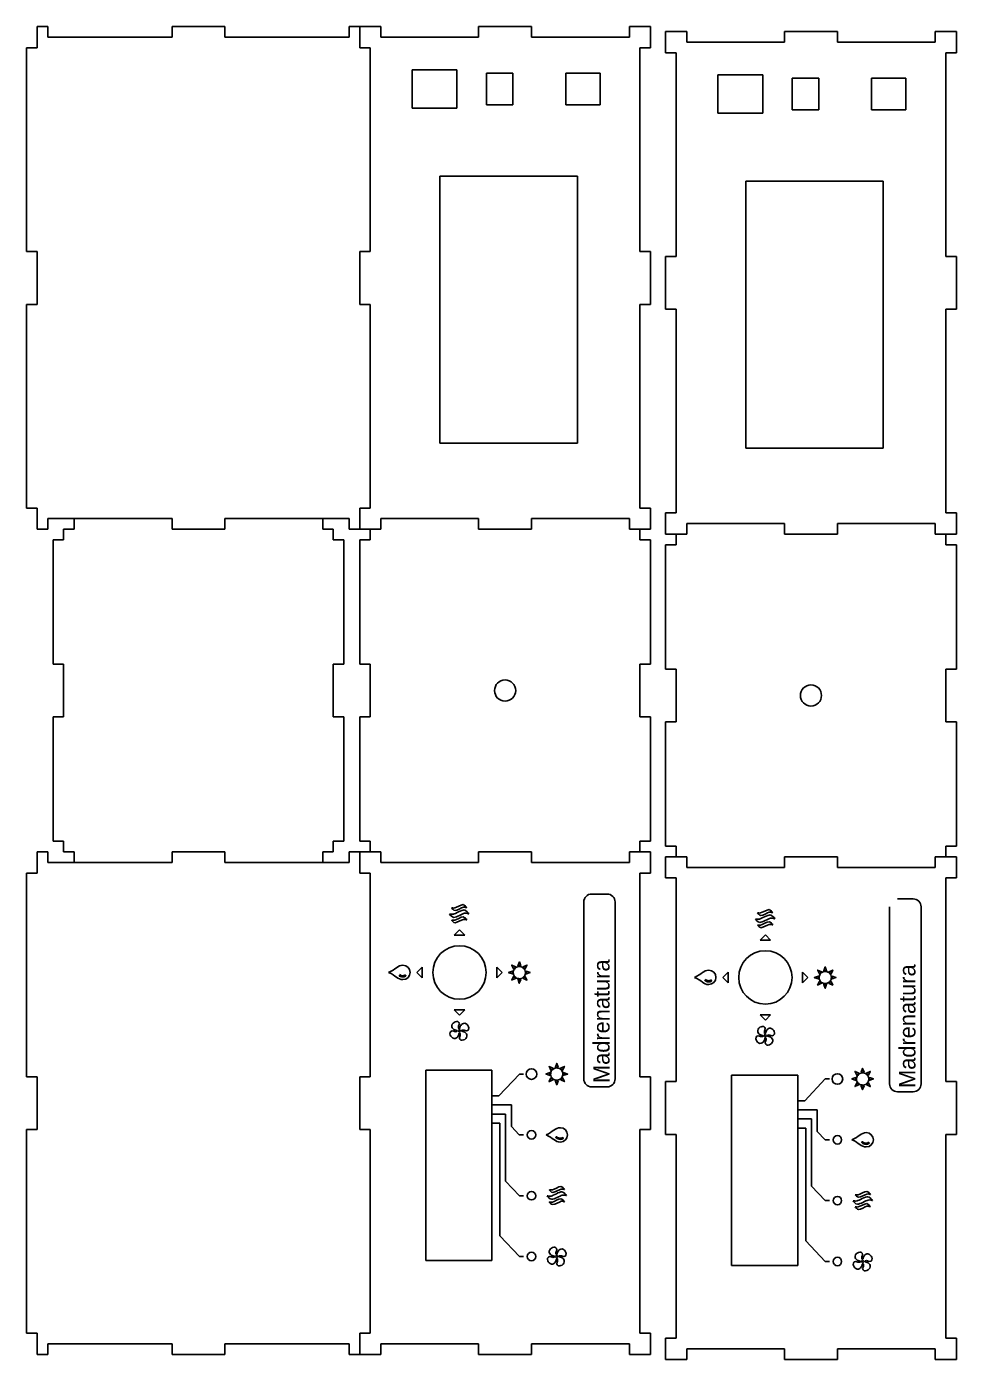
# Model space of a CAD drawing. Header units: millimetres. Extents: x 35 to 907, y 46 to 1210.
# Drawn here: x 541 to 893, y 554 to 1058 of the extents above; entities that cross this region are included whole.
import ezdxf

# ---------------------------------------------------------------- set-up
doc = ezdxf.new("R2010")
doc.units = ezdxf.units.MM
doc.styles.get("Standard").update_dxf_attribs({"font": 'Organo.ttf'})

# ---------------------------------------------------------------- blocks, each defined once
blk = doc.blocks.new('luci')
at = {"color": 1}
for points in [[(8.670713, 21.514929), (8.981158, 21.7424), (4.102664, 24.09952), (4.375009, 23.515038), (6.410396, 19.142569), (6.410396, 19.142569)], [(6.410396, 19.142569), (6.63702, 19.459787)], [(6.788291, 19.653956), (6.795911, 19.636176), (7.058378, 19.950289)], [(8.202507, 21.108529), (8.516902, 21.373818), (8.501944, 21.381156)], [(15.392118, 23.132627), (15.770013, 23.07082), (13.960122, 28.222222), (13.745916, 27.611776), (12.149667, 23.071102), (12.528973, 23.132909)], [(12.756444, 23.160284), (12.748824, 23.137424), (13.153531, 23.17496)], [(12.756444, 23.160284), (12.756444, 23.160284)], [(14.76756, 23.17496), (15.171984, 23.137424), (15.164082, 23.160284)], [(21.283224, 19.459222), (21.507591, 19.143698), (23.841569, 24.101778), (23.261038, 23.820967), (18.939651, 21.740424), (19.250096, 21.514364)], [(19.426202, 21.373818), (19.424227, 21.373818), (19.498451, 21.310882)], [(19.426202, 21.373818), (19.426202, 21.373818)], [(21.047287, 19.749629), (21.142396, 19.633636), (21.144089, 19.637022)], [(5.036538, 15.57782), (5.09778, 15.96136), (4.735971, 15.831538), (0, 14.131149), (5.096369, 12.302349), (5.036538, 12.684478), (5.036538, 12.684478)], [(6.63702, 8.763847), (6.411807, 9.078242), (6.247553, 8.727722), (4.102382, 4.146973), (8.983416, 6.480387), (8.670431, 6.708704)], [(4.994769, 14.945924), (5.032022, 15.357687), (5.010009, 15.348656)], [(5.009444, 12.913642), (5.030893, 12.906587), (4.994769, 13.315527)], [(7.058378, 8.272216), (6.797322, 8.585764), (6.789138, 8.568267)], [(8.476544, 6.86308), (8.494042, 6.871264), (8.184727, 7.134013)], [(8.476544, 6.86308), (8.476544, 6.86308)], [(12.528973, 5.090724), (12.151078, 5.15112), (12.278642, 4.787053), (13.958993, 0), (15.769449, 5.151967), (15.391553, 5.090724)], [(13.152967, 5.047827), (12.747131, 5.085362), (12.755316, 5.062502)], [(15.164929, 5.062502), (15.172831, 5.085362), (14.766996, 5.047827)], [(15.164929, 5.062502), (15.164929, 5.062502)], [(19.268158, 6.727613), (18.959689, 6.501271), (23.844673, 4.139353), (21.507591, 9.076831), (21.283224, 8.764411), (21.283224, 8.764411)], [(20.382089, 9.364698), (20.382089, 9.364698)], [(21.15058, 8.593667), (21.144089, 8.608624), (20.88134, 8.290842)], [(22.822464, 12.282593), (27.920809, 14.113087), (22.822464, 15.940476), (22.883989, 15.558347)], [(22.883989, 12.664158), (22.822464, 12.282593), (22.822464, 12.282593)], [(22.911082, 15.329182), (22.889069, 15.338213), (22.92604, 14.926451)], [(22.92604, 13.296053), (22.889069, 12.885138), (22.911082, 12.893322)]]:
    blk.add_lwpolyline(points, dxfattribs=at)
for points in [[(7.551138, 18.876151), (6.510584, 17.445284), (6.009922, 15.777633), (6.009922, 14.127198)], [(6.63702, 19.459787), (6.684433, 19.525544), (6.73862, 19.58848), (6.788291, 19.653956)], [(7.058378, 19.950289), (7.402124, 20.363462), (7.793849, 20.763936), (8.202507, 21.108529)], [(13.971976, 22.16404), (11.524544, 22.16404), (9.10844, 21.025556), (7.551138, 18.876151)], [(8.501944, 21.381156), (8.558953, 21.423771), (8.612858, 21.472596), (8.670713, 21.514929)], [(12.528973, 23.132909), (12.604044, 23.145044), (12.681091, 23.149842), (12.756444, 23.160284)], [(13.153531, 23.17496), (13.421078, 23.198102), (13.689471, 23.211931), (13.960404, 23.211931)], [(13.960404, 23.211931), (14.231338, 23.211931), (14.500013, 23.198102), (14.76756, 23.17496)], [(18.670129, 20.606173), (17.251116, 21.657733), (15.604067, 22.16404), (13.971976, 22.16404)], [(15.164082, 23.160284), (15.24, 23.149842), (15.317047, 23.145044), (15.392118, 23.132627)], [(21.921611, 14.113369), (21.921611, 16.587893), (20.794698, 19.030527), (18.670129, 20.606173)], [(19.250096, 21.514364), (19.310773, 21.47062), (19.367218, 21.420384), (19.426202, 21.373818)], [(19.498451, 21.310882), (19.650851, 21.190656), (19.789422, 21.055189), (19.933356, 20.925367)], [(19.933356, 20.925367), (20.197516, 20.688864), (20.447847, 20.435711), (20.68322, 20.17014)], [(20.68322, 20.17014), (20.806551, 20.031287), (20.932987, 19.896102), (21.047287, 19.749629)], [(21.144089, 19.637022), (21.189809, 19.577473), (21.239198, 19.520747), (21.283224, 19.459222)], [(4.95808, 14.111111), (4.95808, 14.392769), (4.97078, 14.67104), (4.994769, 14.945924)], [(4.994769, 13.315527), (4.971909, 13.580251), (4.95808, 13.84554), (4.95808, 14.111111)], [(5.036538, 12.684478), (5.024684, 12.759831), (5.019604, 12.837442), (5.009444, 12.913642)], [(5.010009, 15.348656), (5.019887, 15.425702), (5.024684, 15.502467), (5.036538, 15.57782)], [(6.009922, 14.127198), (6.009922, 11.65352), (7.136271, 9.209476), (9.262533, 7.634676)], [(6.789138, 8.568267), (6.739467, 8.634307), (6.684998, 8.696678), (6.63702, 8.763847)], [(8.184727, 7.134013), (7.780867, 7.475784), (7.396762, 7.864404), (7.058378, 8.272216)], [(8.670431, 6.708704), (8.603827, 6.756682), (8.541456, 6.81228), (8.476544, 6.86308)], [(9.262533, 7.634676), (10.677878, 6.585938), (12.327184, 6.077373), (13.958993, 6.077373)], [(12.755316, 5.062502), (12.679962, 5.073509), (12.603198, 5.078871), (12.528973, 5.090724)], [(13.95984, 5.010573), (13.688907, 5.010573), (13.420513, 5.024684), (13.152967, 5.047827)], [(13.958993, 6.077373), (16.406424, 6.077091), (18.82394, 7.216422), (20.382089, 9.364698)], [(14.766996, 5.047827), (14.499449, 5.024684), (14.231056, 5.010573), (13.95984, 5.010573)], [(15.391553, 5.090724), (15.317047, 5.078871), (15.240564, 5.073791), (15.164929, 5.062502)], [(19.444829, 6.868724), (19.384998, 6.823004), (19.328836, 6.772769), (19.268158, 6.727613)], [(19.953111, 7.319433), (19.784624, 7.168162), (19.623476, 7.007013), (19.444829, 6.868724)], [(20.88134, 8.290842), (20.599118, 7.948789), (20.281336, 7.619436), (19.953111, 7.319433)], [(20.382089, 9.364698), (21.419256, 10.799233), (21.921611, 12.464344), (21.921611, 14.113369)], [(21.283224, 8.764411), (21.241738, 8.705144), (21.194042, 8.651522), (21.15058, 8.593667)], [(22.883989, 15.558347), (22.895278, 15.482993), (22.901204, 15.405382), (22.911082, 15.329182)], [(22.911082, 12.893322), (22.901204, 12.81684), (22.895278, 12.739511), (22.883989, 12.664158)], [(22.92604, 14.926451), (22.948618, 14.656647), (22.962729, 14.384867), (22.962729, 14.110829)], [(22.962729, 14.110829), (22.962729, 13.837638), (22.948618, 13.565576), (22.92604, 13.296053)]]:
    blk.add_open_spline(points, degree=3, dxfattribs=at)
blk = doc.blocks.new('serpentina')
at = {"color": 1}
for points in [[(8.202224, 5.942614), (8.202224, 5.942614)], [(13.646573, 7.833503), (13.646573, 7.833503)], [(19.266182, 5.942614), (19.266182, 5.942614)]]:
    blk.add_lwpolyline(points, dxfattribs=at)
for points in [[(5.848773, 2.872883), (5.846516, 1.044929), (8.393571, -3.098375), (8.823113, -4.699422)], [(8.202224, 5.942614), (8.030916, 6.028691), (5.848773, 4.211745), (5.848773, 2.872883)], [(8.184162, 3.196874), (7.915204, 4.642134), (8.394136, 5.910158), (8.202224, 5.942614)], [(11.190111, -4.497351), (11.309209, -2.850302), (8.41502, 1.954814), (8.184162, 3.196874)], [(10.645422, 3.91908), (10.642318, 1.588489), (13.890978, -3.694993), (14.438489, -5.736589)], [(13.646573, 7.833503), (13.428133, 7.943287), (10.645422, 5.626525), (10.645422, 3.91908)], [(13.623149, 4.332254), (13.280531, 6.175729), (13.890978, 7.792298), (13.646573, 7.833503)], [(17.456573, -5.47892), (17.608973, -3.378904), (13.917507, 2.748423), (13.623149, 4.332254)], [(16.913013, 2.872883), (16.910191, 1.044929), (19.457529, -3.098375), (19.887353, -4.699422)], [(19.266182, 5.942614), (19.095156, 6.028691), (16.913013, 4.211745), (16.913013, 2.872883)], [(19.24812, 3.196874), (18.979162, 4.642134), (19.458093, 5.910158), (19.266182, 5.942614)], [(22.253787, -4.497351), (22.373449, -2.850302), (19.478696, 1.954814), (19.24812, 3.196874)], [(8.823113, -4.699422), (9.192542, -6.073562), (8.197144, -7.722586), (8.470336, -7.797375)], [(8.470336, -7.797375), (8.720949, -7.958806), (11.09726, -5.532824), (11.190111, -4.497351)], [(14.438489, -5.736589), (14.908671, -7.489189), (13.640364, -9.591744), (13.98778, -9.686571)], [(13.98778, -9.686571), (14.308102, -9.892593), (17.337758, -6.799437), (17.456573, -5.47892)], [(19.887353, -4.699422), (20.256218, -6.073562), (19.261384, -7.722586), (19.534011, -7.797375)], [(19.534011, -7.797375), (19.784907, -7.958806), (22.1615, -5.532824), (22.253787, -4.497351)]]:
    blk.add_open_spline(points, degree=3, dxfattribs=at)
blk = doc.blocks.new('ventola')
at = {"color": 1}
for points in [[(11.967454, 8.247353), (11.967454, 8.247353)], [(15.591469, 10.57992), (15.591469, 10.57992)]]:
    blk.add_lwpolyline(points, dxfattribs=at)
for points in [[(7.615305, 23.749255), (5.045954, 23.372771), (2.430601, 21.786964), (1.379605, 19.771051)], [(11.410912, 18.161538), (13.132467, 21.26062), (10.514009, 24.173435), (7.615305, 23.749255)], [(22.059721, 20.267197), (19.046152, 21.837764), (16.764667, 20.963722), (14.998803, 19.047151)], [(26.037361, 14.031498), (25.661441, 16.600567), (24.074787, 19.216202), (22.059721, 20.267197)], [(3.484983, 9.122807), (0.385901, 10.844362), (-2.526915, 8.225622), (-2.102453, 5.326635)], [(-2.102453, 5.326635), (-1.726533, 2.757284), (-0.140162, 0.141931), (1.875752, -0.908782)], [(1.379605, 19.771051), (-0.191244, 16.757764), (0.682798, 14.47628), (2.599369, 12.71098)], [(1.875752, -0.908782), (4.889038, -2.479913), (7.170523, -1.605589), (8.935823, 0.310982)], [(2.599369, 12.71098), (3.854976, 11.554433), (6.070985, 10.344547), (8.176645, 10.250849)], [(8.343721, 8.778778), (7.205518, 8.369838), (5.307009, 8.110193), (3.484983, 9.122807)], [(8.176645, 10.250849), (9.168656, 10.206822), (9.116445, 9.055355), (8.343721, 8.778778)], [(8.935823, 0.310982), (10.092369, 1.566307), (11.301974, 3.782033), (11.395389, 5.887975)], [(11.066883, 13.303082), (10.658225, 14.44072), (10.398863, 16.339229), (11.410912, 18.161538)], [(10.536023, 9.678784), (10.536023, 10.469289), (11.176949, 11.110215), (11.967454, 11.110215)], [(11.967454, 8.247353), (11.176949, 8.247353), (10.536023, 8.88828), (10.536023, 9.678784)], [(12.523714, 1.196595), (10.802158, -1.90164), (13.420616, -4.814456), (16.319603, -4.389993)], [(12.539518, 13.469875), (12.495209, 12.478147), (11.343743, 12.530358), (11.066883, 13.303082)], [(11.395389, 5.887975), (11.439698, 6.880269), (12.590883, 6.827493), (12.868025, 6.05618)], [(11.967454, 11.110215), (12.758241, 11.110215), (13.398885, 10.469289), (13.398885, 9.678784)], [(13.398885, 9.678784), (13.398885, 8.88828), (12.758241, 8.247353), (11.967454, 8.247353)], [(12.868025, 6.05618), (13.276401, 4.917695), (13.536045, 3.019469), (12.523714, 1.196595)], [(14.998803, 19.047151), (13.842538, 17.791262), (12.633216, 15.576382), (12.539518, 13.469875)], [(15.758545, 9.107002), (14.766534, 9.151311), (14.819027, 10.302495), (15.591469, 10.57992)], [(15.591469, 10.57992), (16.729107, 10.988295), (18.627334, 11.247658), (20.450207, 10.235044)], [(21.335538, 6.648), (20.080214, 7.8037), (17.863923, 9.013869), (15.758545, 9.107002)], [(20.450207, 10.235044), (23.548725, 8.514335), (26.461258, 11.132511), (26.037361, 14.031498)], [(22.555021, -0.412918), (24.126716, 2.600933), (23.252109, 4.881571), (21.335538, 6.648)], [(16.319603, -4.389993), (18.888954, -4.014073), (21.504307, -2.428831), (22.555021, -0.412918)]]:
    blk.add_open_spline(points, degree=3, dxfattribs=at)

msp = doc.modelspace()

# ---------------------------------------------------------------- linework, layer by layer
for p, q in [((545.21, 1057.88), (545.21, 1049.88)), ((545.21, 1057.88), (545.21, 1049.88)), ((549.21, 1057.88), (545.21, 1057.88)), ((549.21, 1053.88), (549.21, 1057.88)), ((596.21, 1053.88), (549.21, 1053.88)), ((596.21, 1057.88), (616.21, 1057.88)), ((596.21, 1057.88), (596.21, 1053.88)), ((616.21, 1057.88), (616.21, 1053.88)), ((663.21, 1053.88), (616.21, 1053.88)), ((663.21, 1057.88), (663.21, 1053.88)), ((667.21, 1057.88), (663.21, 1057.88)), ((667.21, 1049.88), (667.21, 1057.88)), ((675.21, 1057.88), (667.21, 1057.88)), ((675.21, 1053.88), (675.21, 1057.88)), ((675.21, 1053.88), (712.21, 1053.88)), ((712.21, 1057.88), (732.21, 1057.88)), ((712.21, 1053.88), (712.21, 1057.88)), ((732.21, 1053.88), (732.21, 1057.88)), ((769.21, 1053.88), (732.21, 1053.88)), ((769.21, 1057.88), (777.21, 1057.88)), ((769.21, 1053.88), (769.21, 1057.88)), ((777.21, 1049.88), (777.21, 1057.88)), ((782.92, 1048.02), (782.92, 1056.02)), ((790.92, 1056.02), (782.92, 1056.02)), ((790.92, 1052.02), (790.92, 1056.02)), ((827.92, 1052.02), (827.92, 1056.02)), ((827.92, 1056.02), (847.92, 1056.02)), ((847.92, 1052.02), (847.92, 1056.02)), ((884.92, 1052.02), (884.92, 1056.02)), ((884.92, 1056.02), (892.92, 1056.02)), ((892.92, 1048.02), (892.92, 1056.02)), ((541.21, 1049.88), (541.21, 972.88)), ((545.21, 1049.88), (541.21, 1049.88)), ((545.21, 1049.88), (541.21, 1049.88)), ((671.21, 1049.88), (667.21, 1049.88)), ((671.21, 1049.88), (671.21, 972.88)), ((773.21, 1049.88), (777.21, 1049.88)), ((773.21, 1049.88), (773.21, 972.88)), ((790.92, 1052.02), (827.92, 1052.02)), ((884.92, 1052.02), (847.92, 1052.02)), ((786.92, 1048.02), (782.92, 1048.02)), ((786.92, 1048.02), (786.92, 971.02)), ((888.92, 1048.02), (888.92, 971.02)), ((888.92, 1048.02), (892.92, 1048.02)), ((687, 1027.08), (687, 1041.58)), ((704, 1041.58), (687, 1041.58)), ((704, 1027.08), (704, 1041.58)), ((715.13, 1040.33), (725.13, 1040.33)), ((715.13, 1028.33), (715.13, 1040.33)), ((725.13, 1040.33), (725.13, 1028.33)), ((745.13, 1040.33), (758.13, 1040.33)), ((745.13, 1040.33), (745.13, 1028.33)), ((758.13, 1040.33), (758.13, 1028.33)), ((819.72, 1039.71), (802.72, 1039.71)), ((802.72, 1025.21), (802.72, 1039.71)), ((819.72, 1025.21), (819.72, 1039.71)), ((830.84, 1026.46), (830.84, 1038.46)), ((830.84, 1038.46), (840.84, 1038.46)), ((840.84, 1038.46), (840.84, 1026.46)), ((860.84, 1038.46), (860.84, 1026.46)), ((860.84, 1038.46), (873.84, 1038.46)), ((873.84, 1038.46), (873.84, 1026.46)), ((725.13, 1028.33), (715.13, 1028.33)), ((745.13, 1028.33), (758.13, 1028.33)), ((687, 1027.08), (704, 1027.08)), ((802.72, 1025.21), (819.72, 1025.21)), ((840.84, 1026.46), (830.84, 1026.46)), ((860.84, 1026.46), (873.84, 1026.46)), ((749.56, 1001.38), (697.56, 1001.38)), ((697.56, 900.38), (697.56, 1001.38)), ((749.56, 900.38), (749.56, 1001.38)), ((813.28, 898.52), (813.28, 999.52)), ((865.28, 999.52), (813.28, 999.52)), ((865.28, 898.52), (865.28, 999.52)), ((541.21, 972.88), (545.21, 972.88)), ((545.21, 952.88), (545.21, 972.88)), ((671.21, 972.88), (667.21, 972.88)), ((667.21, 952.88), (667.21, 972.88)), ((773.21, 972.88), (777.21, 972.88)), ((777.21, 952.88), (777.21, 972.88)), ((782.92, 951.02), (782.92, 971.02)), ((786.92, 971.02), (782.92, 971.02)), ((888.92, 971.02), (892.92, 971.02)), ((892.92, 951.02), (892.92, 971.02)), ((541.21, 952.88), (545.21, 952.88)), ((541.21, 952.88), (541.21, 875.88)), ((671.21, 952.88), (667.21, 952.88)), ((671.21, 952.88), (671.21, 875.88)), ((773.21, 952.88), (777.21, 952.88)), ((773.21, 952.88), (773.21, 875.88)), ((786.92, 951.02), (782.92, 951.02)), ((786.92, 951.02), (786.92, 874.02)), ((888.92, 951.02), (888.92, 874.02)), ((888.92, 951.02), (892.92, 951.02)), ((697.56, 900.38), (749.56, 900.38)), ((813.28, 898.52), (865.28, 898.52)), ((541.21, 875.88), (545.21, 875.88)), ((545.21, 875.88), (545.21, 867.88)), ((549.21, 871.88), (549.21, 867.88)), ((596.21, 871.88), (549.21, 871.88)), ((559.21, 871.88), (559.21, 867.88)), ((596.21, 867.88), (596.21, 871.88)), ((616.21, 867.88), (616.21, 871.88)), ((663.21, 871.88), (616.21, 871.88)), ((653.21, 871.88), (653.21, 867.88)), ((663.21, 867.88), (663.21, 871.88)), ((667.21, 867.88), (667.21, 875.88)), ((667.21, 875.88), (671.21, 875.88)), ((675.21, 871.88), (675.21, 867.88)), ((675.21, 871.88), (712.21, 871.88)), ((712.21, 871.88), (712.21, 867.88)), ((732.21, 867.88), (732.21, 871.88)), ((732.21, 871.88), (769.21, 871.88)), ((769.21, 871.88), (769.21, 867.88)), ((777.21, 875.88), (773.21, 875.88)), ((777.21, 867.88), (777.21, 875.88)), ((782.92, 874.02), (786.92, 874.02)), ((782.92, 866.02), (782.92, 874.02)), ((892.92, 874.02), (888.92, 874.02)), ((892.92, 866.02), (892.92, 874.02)), ((549.21, 867.88), (545.21, 867.88)), ((559.21, 867.88), (555.21, 867.88)), ((555.21, 867.88), (555.21, 863.88)), ((596.21, 867.88), (616.21, 867.88)), ((653.21, 867.88), (657.21, 867.88)), ((657.21, 867.88), (657.21, 863.88)), ((667.21, 867.88), (663.21, 867.88)), ((671.21, 867.88), (667.21, 867.88)), ((671.21, 867.88), (671.21, 863.88)), ((675.21, 867.88), (671.21, 867.88)), ((712.21, 867.88), (732.21, 867.88)), ((769.21, 867.88), (773.21, 867.88)), ((773.21, 867.88), (773.21, 863.88)), ((773.21, 867.88), (777.21, 867.88)), ((790.92, 870.02), (790.92, 866.02)), ((790.92, 870.02), (827.92, 870.02)), ((827.92, 870.02), (827.92, 866.02)), ((847.92, 870.02), (884.92, 870.02)), ((847.92, 866.02), (847.92, 870.02)), ((884.92, 870.02), (884.92, 866.02)), ((555.21, 863.88), (551.21, 863.88)), ((551.21, 816.88), (551.21, 863.88)), ((657.21, 863.88), (661.21, 863.88)), ((661.21, 816.88), (661.21, 863.88)), ((667.21, 816.88), (667.21, 863.88)), ((671.21, 863.88), (667.21, 863.88)), ((773.21, 863.88), (777.21, 863.88)), ((777.21, 816.88), (777.21, 863.88)), ((786.92, 866.02), (782.92, 866.02)), ((786.92, 862.02), (782.92, 862.02)), ((782.92, 815.02), (782.92, 862.02)), ((790.92, 866.02), (786.92, 866.02)), ((786.92, 866.02), (786.92, 862.02)), ((827.92, 866.02), (847.92, 866.02)), ((884.92, 866.02), (888.92, 866.02)), ((888.92, 866.02), (892.92, 866.02)), ((888.92, 866.02), (888.92, 862.02)), ((888.92, 862.02), (892.92, 862.02)), ((892.92, 815.02), (892.92, 862.02)), ((555.21, 816.88), (551.21, 816.88)), ((555.21, 796.88), (555.21, 816.88)), ((657.21, 816.88), (661.21, 816.88)), ((657.21, 796.88), (657.21, 816.88)), ((671.21, 816.88), (667.21, 816.88)), ((671.21, 796.88), (671.21, 816.88)), ((773.21, 796.88), (773.21, 816.88)), ((773.21, 816.88), (777.21, 816.88)), ((786.92, 815.02), (782.92, 815.02)), ((786.92, 795.02), (786.92, 815.02)), ((888.92, 815.02), (892.92, 815.02)), ((888.92, 795.02), (888.92, 815.02)), ((551.21, 749.88), (551.21, 796.88)), ((555.21, 796.88), (551.21, 796.88)), ((657.21, 796.88), (661.21, 796.88)), ((661.21, 749.88), (661.21, 796.88)), ((671.21, 796.88), (667.21, 796.88)), ((667.21, 749.88), (667.21, 796.88)), ((773.21, 796.88), (777.21, 796.88)), ((777.21, 749.88), (777.21, 796.88)), ((782.92, 748.02), (782.92, 795.02)), ((786.92, 795.02), (782.92, 795.02)), ((888.92, 795.02), (892.92, 795.02)), ((892.92, 748.02), (892.92, 795.02)), ((549.21, 745.88), (545.21, 745.88)), ((545.21, 745.88), (545.21, 737.88)), ((545.21, 745.88), (545.21, 737.88)), ((549.21, 741.88), (549.21, 745.88)), ((555.21, 749.88), (551.21, 749.88)), ((555.21, 745.88), (555.21, 749.88)), ((559.21, 745.88), (555.21, 745.88)), ((559.21, 741.88), (559.21, 745.88)), ((596.21, 745.88), (596.21, 741.88)), ((596.21, 745.88), (616.21, 745.88)), ((616.21, 745.88), (616.21, 741.88)), ((653.21, 741.88), (653.21, 745.88)), ((653.21, 745.88), (657.21, 745.88)), ((657.21, 745.88), (657.21, 749.88)), ((657.21, 749.88), (661.21, 749.88)), ((667.21, 745.88), (663.21, 745.88)), ((663.21, 745.88), (663.21, 741.88)), ((671.21, 749.88), (667.21, 749.88)), ((675.21, 745.88), (667.21, 745.88)), ((667.21, 737.88), (667.21, 745.88)), ((671.21, 745.88), (671.21, 749.88)), ((675.21, 741.88), (675.21, 745.88)), ((712.21, 745.88), (712.21, 741.88)), ((712.21, 745.88), (732.21, 745.88)), ((732.21, 745.88), (732.21, 741.88)), ((769.21, 741.88), (769.21, 745.88)), ((769.21, 745.88), (777.21, 745.88)), ((773.21, 749.88), (777.21, 749.88)), ((773.21, 745.88), (773.21, 749.88)), ((777.21, 737.88), (777.21, 745.88)), ((786.92, 748.02), (782.92, 748.02)), ((786.92, 744.02), (786.92, 748.02)), ((888.92, 744.02), (888.92, 748.02)), ((888.92, 748.02), (892.92, 748.02)), ((596.21, 741.88), (549.21, 741.88)), ((663.21, 741.88), (616.21, 741.88)), ((675.21, 741.88), (712.21, 741.88)), ((769.21, 741.88), (732.21, 741.88)), ((790.92, 744.02), (782.92, 744.02)), ((782.92, 736.02), (782.92, 744.02)), ((790.92, 740.02), (790.92, 744.02)), ((827.92, 744.02), (847.92, 744.02)), ((827.92, 744.02), (827.92, 740.02)), ((847.92, 744.02), (847.92, 740.02)), ((884.92, 744.02), (892.92, 744.02)), ((884.92, 740.02), (884.92, 744.02)), ((892.92, 736.02), (892.92, 744.02)), ((545.21, 737.88), (541.21, 737.88)), ((545.21, 737.88), (541.21, 737.88)), ((541.21, 737.88), (541.21, 660.88)), ((671.21, 737.88), (667.21, 737.88)), ((671.21, 737.88), (671.21, 660.88)), ((773.21, 737.88), (773.21, 660.88)), ((773.21, 737.88), (777.21, 737.88)), ((786.92, 736.02), (782.92, 736.02)), ((786.92, 736.02), (786.92, 659.02)), ((790.92, 740.02), (827.92, 740.02)), ((884.92, 740.02), (847.92, 740.02)), ((888.92, 736.02), (892.92, 736.02)), ((888.92, 736.02), (888.92, 659.02)), ((541.21, 660.88), (545.21, 660.88)), ((545.21, 640.88), (545.21, 660.88)), ((667.21, 640.88), (667.21, 660.88)), ((671.21, 660.88), (667.21, 660.88)), ((717.21, 663.38), (692.21, 663.38)), ((692.21, 591.38), (692.21, 663.38)), ((717.21, 591.38), (717.21, 663.38)), ((773.21, 660.88), (777.21, 660.88)), ((777.21, 640.88), (777.21, 660.88)), ((832.92, 661.52), (807.92, 661.52)), ((807.92, 589.52), (807.92, 661.52)), ((832.92, 589.52), (832.92, 661.52)), ((786.92, 659.02), (782.92, 659.02)), ((782.92, 639.02), (782.92, 659.02)), ((888.92, 659.02), (892.92, 659.02)), ((892.92, 639.02), (892.92, 659.02)), ((541.21, 640.88), (541.21, 563.88)), ((541.21, 640.88), (545.21, 640.88)), ((671.21, 640.88), (667.21, 640.88)), ((671.21, 640.88), (671.21, 563.88)), ((773.21, 640.88), (773.21, 563.88)), ((773.21, 640.88), (777.21, 640.88)), ((786.92, 639.02), (782.92, 639.02)), ((786.92, 639.02), (786.92, 562.02)), ((888.92, 639.02), (888.92, 562.02)), ((888.92, 639.02), (892.92, 639.02)), ((717.21, 591.38), (692.21, 591.38)), ((832.92, 589.52), (807.92, 589.52)), ((541.21, 563.88), (545.21, 563.88)), ((545.21, 563.88), (545.21, 555.88)), ((596.21, 559.88), (549.21, 559.88)), ((549.21, 559.88), (549.21, 555.88)), ((596.21, 555.88), (596.21, 559.88)), ((663.21, 559.88), (616.21, 559.88)), ((616.21, 555.88), (616.21, 559.88)), ((663.21, 555.88), (663.21, 559.88)), ((667.21, 563.88), (671.21, 563.88)), ((667.21, 555.88), (667.21, 563.88)), ((675.21, 559.88), (712.21, 559.88)), ((675.21, 559.88), (675.21, 555.88)), ((712.21, 555.88), (712.21, 559.88)), ((769.21, 559.88), (732.21, 559.88)), ((732.21, 555.88), (732.21, 559.88)), ((769.21, 559.88), (769.21, 555.88)), ((777.21, 563.88), (773.21, 563.88)), ((777.21, 555.88), (777.21, 563.88)), ((782.92, 554.02), (782.92, 562.02)), ((782.92, 562.02), (786.92, 562.02)), ((892.92, 562.02), (888.92, 562.02)), ((892.92, 554.02), (892.92, 562.02)), ((549.21, 555.88), (545.21, 555.88)), ((596.21, 555.88), (616.21, 555.88)), ((667.21, 555.88), (663.21, 555.88)), ((675.21, 555.88), (667.21, 555.88)), ((712.21, 555.88), (732.21, 555.88)), ((769.21, 555.88), (777.21, 555.88)), ((790.92, 558.02), (790.92, 554.02)), ((790.92, 558.02), (827.92, 558.02)), ((827.92, 554.02), (827.92, 558.02)), ((847.92, 554.02), (847.92, 558.02)), ((884.92, 558.02), (847.92, 558.02)), ((884.92, 558.02), (884.92, 554.02)), ((790.92, 554.02), (782.92, 554.02)), ((827.92, 554.02), (847.92, 554.02)), ((884.92, 554.02), (892.92, 554.02))]:
    msp.add_line(p, q)
at = {"color": 1}
for p, q in [((751.95, 660.05), (751.95, 726.95)), ((760.84, 729.95), (754.95, 729.95)), ((763.84, 726.95), (763.84, 660.05)), ((876.56, 728.09), (870.67, 728.09)), ((867.67, 658.18), (867.67, 725.09)), ((879.56, 725.09), (879.56, 658.18)), ((704.96, 716.38), (702.96, 714.38)), ((704.96, 716.38), (706.96, 714.38)), ((704.96, 714.38), (702.96, 714.38)), ((704.96, 714.38), (706.96, 714.38)), ((820.67, 714.52), (818.67, 712.52)), ((820.67, 712.52), (818.67, 712.52)), ((820.67, 714.52), (822.67, 712.52)), ((820.67, 712.52), (822.67, 712.52)), ((688.86, 700.28), (690.86, 702.28)), ((690.86, 700.28), (690.86, 702.28)), ((721.06, 700.28), (719.06, 702.28)), ((719.06, 700.28), (719.06, 702.28)), ((804.57, 698.42), (806.57, 700.42)), ((806.57, 698.42), (806.57, 700.42)), ((834.77, 698.42), (834.77, 700.42)), ((836.77, 698.42), (834.77, 700.42)), ((688.86, 700.28), (690.86, 698.28)), ((690.86, 700.28), (690.86, 698.28)), ((721.06, 700.28), (719.06, 698.28)), ((719.06, 700.28), (719.06, 698.28)), ((804.57, 698.42), (806.57, 696.42)), ((806.57, 698.42), (806.57, 696.42)), ((834.77, 698.42), (834.77, 696.42)), ((836.77, 698.42), (834.77, 696.42)), ((704.96, 684.18), (702.96, 686.18)), ((704.96, 686.18), (702.96, 686.18)), ((704.96, 684.18), (706.96, 686.18)), ((704.96, 686.18), (706.96, 686.18)), ((820.67, 684.32), (818.67, 684.32)), ((820.67, 682.32), (818.67, 684.32)), ((820.67, 684.32), (822.67, 684.32)), ((820.67, 682.32), (822.67, 684.32)), ((727.61, 661.88), (719.83, 653.68)), ((729.22, 661.88), (727.61, 661.88)), ((760.84, 657.05), (754.95, 657.05)), ((843.32, 660.02), (835.54, 651.82)), ((844.93, 660.02), (843.32, 660.02)), ((876.56, 655.18), (870.67, 655.18)), ((719.83, 653.68), (717.21, 653.68)), ((724.59, 650.23), (717.21, 650.23)), ((724.59, 642.05), (724.59, 650.23)), ((835.54, 651.82), (832.92, 651.82)), ((722.4, 646.78), (717.21, 646.78)), ((722.4, 646.78), (722.4, 621.38)), ((840.31, 648.37), (832.92, 648.37)), ((840.31, 640.18), (840.31, 648.37)), ((720.21, 643.33), (717.21, 643.33)), ((720.21, 643.33), (720.21, 600.68)), ((727.59, 638.88), (724.59, 642.05)), ((838.11, 644.92), (832.92, 644.92)), ((835.92, 641.47), (832.92, 641.47)), ((835.92, 641.47), (835.92, 598.82)), ((838.11, 644.92), (838.11, 619.51)), ((843.31, 637.02), (840.31, 640.18)), ((729.22, 638.88), (727.59, 638.88)), ((844.93, 637.02), (843.31, 637.02)), ((727.61, 615.88), (722.4, 621.38)), ((729.22, 615.88), (727.61, 615.88)), ((843.32, 614.02), (838.11, 619.51)), ((844.93, 614.02), (843.32, 614.02)), ((727.61, 592.88), (720.21, 600.68)), ((843.32, 591.02), (835.92, 598.82)), ((729.22, 592.88), (727.61, 592.88)), ((844.93, 591.02), (843.32, 591.02))]:
    msp.add_line(p, q, dxfattribs=at)
for points in [[(684.66, 699.06), (684.66, 699.06)], [(800.38, 697.2), (800.38, 697.2)], [(744.2, 637.64), (744.2, 637.64)], [(859.92, 635.78), (859.92, 635.78)]]:
    msp.add_lwpolyline(points, dxfattribs=at)
for centre, radius in [((722.21, 806.88), 4), ((837.92, 805.02), 4), ((704.96, 700.28), 10.1), ((820.67, 698.42), 10.1), ((732.21, 661.88), 2), ((847.92, 660.02), 2), ((732.21, 638.88), 1.6), ((847.92, 637.02), 1.6), ((732.21, 615.88), 1.6), ((847.92, 614.02), 1.6), ((732.21, 592.88), 1.6), ((847.92, 591.02), 1.6)]:
    msp.add_circle(centre, radius)
for centre, start, end in [((754.95, 726.95), 90, 180), ((760.84, 726.95), 0, 90), ((876.56, 725.09), 0, 90), ((754.95, 660.05), 180, 270), ((760.84, 660.05), 270, 0), ((870.67, 658.18), 180, 270), ((876.56, 658.18), 270, 0)]:
    msp.add_arc(centre, 3, start, end, dxfattribs=at)
for points in [[(683.57, 703.01), (681.54, 703.01), (680.86, 701.43), (678.15, 700.3)], [(686.28, 700.3), (686.28, 701.8), (685.06, 703.01), (683.57, 703.01)], [(799.28, 701.15), (797.25, 701.15), (796.57, 699.57), (793.86, 698.44)], [(801.99, 698.44), (801.99, 699.94), (800.78, 701.15), (799.28, 701.15)], [(678.15, 700.3), (680.86, 699.17), (681.54, 697.59), (683.57, 697.59)], [(683.57, 698.58), (682.89, 698.58), (682.44, 698.85), (681.97, 699.18)], [(682.23, 699.55), (682.65, 699.25), (683.02, 699.03), (683.57, 699.03)], [(683.57, 697.59), (685.06, 697.59), (686.28, 698.81), (686.28, 700.3)], [(683.57, 699.03), (683.83, 699.03), (684.09, 699.1), (684.31, 699.25)], [(684.56, 698.87), (684.26, 698.68), (683.92, 698.58), (683.57, 698.58)], [(684.31, 699.25), (684.42, 699.32), (684.56, 699.29), (684.62, 699.19)], [(684.66, 699.06), (684.66, 698.99), (684.63, 698.92), (684.56, 698.87)], [(684.62, 699.19), (684.65, 699.15), (684.66, 699.1), (684.66, 699.06)], [(793.86, 698.44), (796.57, 697.31), (797.25, 695.73), (799.28, 695.73)], [(799.28, 696.71), (798.6, 696.71), (798.16, 696.99), (797.69, 697.32)], [(797.95, 697.69), (798.37, 697.39), (798.73, 697.16), (799.28, 697.16)], [(799.28, 695.73), (800.78, 695.73), (801.99, 696.94), (801.99, 698.44)], [(799.28, 697.16), (799.55, 697.16), (799.8, 697.24), (800.03, 697.39)], [(800.27, 697.01), (799.98, 696.81), (799.64, 696.71), (799.28, 696.71)], [(800.03, 697.39), (800.13, 697.45), (800.27, 697.43), (800.34, 697.32)], [(800.38, 697.2), (800.38, 697.12), (800.34, 697.05), (800.27, 697.01)], [(800.34, 697.32), (800.36, 697.28), (800.38, 697.24), (800.38, 697.2)], [(743.11, 641.59), (741.08, 641.59), (740.4, 640.01), (737.69, 638.88)], [(745.82, 638.88), (745.82, 640.38), (744.61, 641.59), (743.11, 641.59)], [(737.69, 638.88), (740.4, 637.76), (741.08, 636.18), (743.11, 636.18)], [(741.51, 637.76), (741.41, 637.84), (741.39, 637.98), (741.46, 638.08)], [(741.46, 638.08), (741.53, 638.18), (741.67, 638.21), (741.77, 638.13)], [(743.11, 637.16), (742.43, 637.16), (741.98, 637.43), (741.51, 637.76)], [(741.77, 638.13), (742.19, 637.84), (742.56, 637.61), (743.11, 637.61)], [(743.11, 636.18), (744.61, 636.18), (745.82, 637.39), (745.82, 638.88)], [(743.11, 637.61), (743.37, 637.61), (743.63, 637.69), (743.85, 637.83)], [(744.1, 637.45), (743.81, 637.26), (743.46, 637.16), (743.11, 637.16)], [(743.85, 637.83), (743.96, 637.9), (744.1, 637.87), (744.17, 637.77)], [(744.2, 637.64), (744.2, 637.57), (744.17, 637.5), (744.1, 637.45)], [(744.17, 637.77), (744.19, 637.73), (744.2, 637.69), (744.2, 637.64)], [(858.82, 639.73), (856.79, 639.73), (856.11, 638.15), (853.4, 637.02)], [(853.4, 637.02), (856.11, 635.89), (856.79, 634.31), (858.82, 634.31)], [(857.23, 635.9), (857.13, 635.97), (857.1, 636.11), (857.17, 636.21)], [(857.17, 636.21), (857.25, 636.32), (857.39, 636.34), (857.49, 636.27)], [(858.82, 635.29), (858.14, 635.29), (857.7, 635.57), (857.23, 635.9)], [(857.49, 636.27), (857.91, 635.97), (858.27, 635.74), (858.82, 635.74)], [(861.53, 637.02), (861.53, 638.52), (860.32, 639.73), (858.82, 639.73)], [(858.82, 634.31), (860.32, 634.31), (861.53, 635.52), (861.53, 637.02)], [(858.82, 635.74), (859.09, 635.74), (859.35, 635.82), (859.57, 635.97)], [(859.82, 635.59), (859.52, 635.39), (859.18, 635.29), (858.82, 635.29)], [(859.57, 635.97), (859.67, 636.04), (859.81, 636.01), (859.88, 635.9)], [(859.92, 635.78), (859.92, 635.7), (859.88, 635.63), (859.82, 635.59)], [(859.88, 635.9), (859.9, 635.86), (859.92, 635.82), (859.92, 635.78)]]:
    msp.add_open_spline(points, degree=3, dxfattribs=at)

# ---------------------------------------------------------------- block references
at = {"color": 1, "rotation": 90}
for name, p, xscale, yscale, zscale in [('serpentina', (704.48, 716.65), 0.4169056186694119, 0.4169056186694119, 0.4169056186694119), ('serpentina', (820.2, 714.78), 0.4169056186694119, 0.4169056186694119, 0.4169056186694119), ('ventola', (707.35, 675.19), 0.2522359323566976, 0.2522359323566976, 0.2522359323566976), ('ventola', (823.06, 673.33), 0.2522359323566976, 0.2522359323566976, 0.2522359323566976), ('serpentina', (741.44, 610.09), 0.4169056186694119, 0.4169056186694119, 0.4169056186694119), ('serpentina', (857.15, 608.23), 0.4169056186694119, 0.4169056186694119, 0.4169056186694119), ('ventola', (744.2, 589.87), 0.2522359323566976, 0.2522359323566976, 0.2522359323566976), ('ventola', (859.91, 588), 0.2522359323566976, 0.2522359323566976, 0.2522359323566976)]:
    msp.add_blockref(name, p, dxfattribs=dict(at, xscale=xscale, yscale=yscale, zscale=zscale))
at = {"xscale": 0.2885399053849795, "yscale": 0.2885399053849795, "zscale": 0.2885399053849795, "rotation": 90}
for p in [(731.67, 696.21), (847.38, 694.34), (745.82, 657.86), (861.54, 655.99)]:
    msp.add_blockref('luci', p, dxfattribs=at)

# ---------------------------------------------------------------- texts
at = {"color": 1}
for p in [(761.73, 658.48), (877.45, 656.62)]:
    msp.add_text('Madrenatura', height=6.1639, rotation=90, dxfattribs=at).set_placement(p)

doc.saveas('drawing.dxf')
